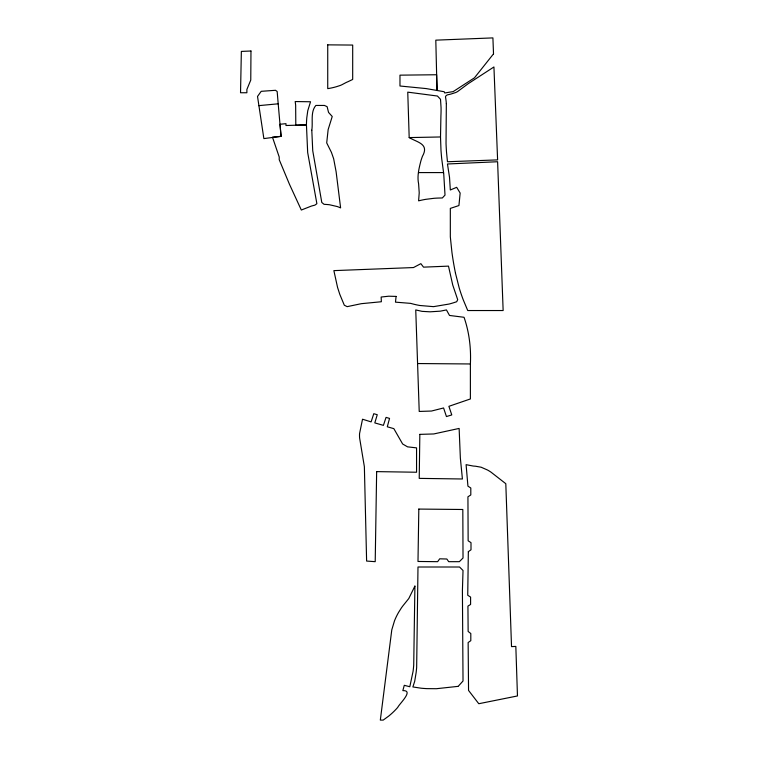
<?xml version="1.0" encoding="UTF-8"?>
<svg xmlns="http://www.w3.org/2000/svg" width="758" height="758" viewBox="0 0 758 758"><rect width="100%" height="100%" fill="white"/><g stroke="black" fill="none" stroke-linecap="round" stroke-linejoin="round"><path stroke-width="1.14" d="M470.386 363.963L470.386 398.954L448.897 406.326L451.768 414.92L446.443 416.559L443.582 407.965L431.501 411.035L419.221 411.442L415.744 309.927L422.073 311.358L430.108 311.813L440.332 311.159L446.443 309.927L449.513 315.451L464.048 317.289C469.249 332.298 471.144 348.121 470.386 363.963L417.582 363.546M440.512 136.971L440.919 115.68A111.862 111.862 0 0 0 441.052 107.503L440.512 99.307L437.432 96.029L407.757 92.144L409.187 137.586C417.431 142.457 429.483 143.831 422.433 156.319A86.289 86.289 0 0 0 420.936 160.734C419.022 168.172 416.985 176.178 418.606 183.843L419.221 192.845L418.606 200.832L421.751 200.112A118.636 118.636 0 0 1 425.503 199.373L434.069 198.293A124.511 124.511 0 0 1 437.925 198.075L442.35 197.961L445.012 195.1L443.724 173.715L441.715 158.754A290.2 290.2 0 0 1 440.995 150.406L440.512 136.971L409.187 137.586M414.91 586.057L413.716 665.24A144.636 144.636 0 0 1 413.082 671.313L409.803 686.739L404.279 685.308L402.849 690.623C414.361 690.102 399.134 704.011 397.732 707.413A75.051 75.051 0 0 1 388.759 716.054L383.197 720.1L380.327 720.1L391.791 629.841L394.53 620.736A64.724 64.724 0 0 1 398.547 612.436L401.408 607.888A48.512 48.512 0 0 1 403.834 604.685L408.78 598.545L414.872 586.142M458.183 686.341L463.024 681.006L462.408 590.539L463.024 570.48L459.538 567.003L417.99 567.003L416.654 667.514A144.522 144.522 0 0 1 416.104 672.772L414.692 681.347L412.873 686.947L421.173 688.217A139.264 139.264 0 0 0 426.887 688.634L436.409 688.709L457.785 686.388M258.753 105.646L278.195 103.808L277.172 91.528L275.533 90.297L261.207 91.32L257.521 96.437L263.869 138.6L281.057 136.355L280.034 124.274L285.974 123.658L285.974 125.506L306.44 124.89L306.478 123.137A105.106 105.106 0 0 1 306.791 117.765L307.776 110.696L310.534 101.762L295.184 101.553L295.43 103.363A61.237 61.237 0 0 1 295.658 105.409L295.8 125.297L306.44 124.814L307.672 152.519L316.882 203.694L314.902 205.143A95.792 95.792 0 0 0 311.396 206.072L301.324 210.032L289.452 184.251L279.219 159.682L279.219 157.02L272.463 137.17L281.057 136.355L278.195 103.808M418.606 172.587L443.572 172.587M455.444 273.079L459.177 287.832A185.265 185.265 0 0 0 463.204 299.713L467.733 310.534L503.141 310.534L497.608 161.738L447.466 163.984L449.513 177.287L450.328 189.983L456.676 187.321L460.153 193.053L458.931 205.541L450.328 208.403L450.328 236.856L451.939 252.357A312.419 312.419 0 0 0 455.454 273.079M446.339 103.571L446.036 143.518A237.235 237.235 0 0 0 446.547 152.462L447.466 161.738L497.608 159.891L493.932 66.969L468.245 83.664L457.624 91.538A15.681 15.681 0 0 1 455.653 92.552L450.887 94.068A90.344 90.344 0 0 1 448.878 94.561C447.163 94.617 444.747 95.972 445.666 97.943A57.731 57.731 0 0 1 446.339 103.571M327.731 44.855L327.731 88.629A65.046 65.046 0 0 0 336.552 86.668L340.143 85.502A26.9 26.9 0 0 0 342.114 84.631L345.961 82.603A28.605 28.605 0 0 1 347.988 81.703L352.688 79.457L352.697 45.063L327.731 44.855M250.974 51.004L250.765 80.064L246.881 89.482L246.881 92.751L240.532 92.751L241.357 51.411L250.974 51.004M311.794 130.215L312.741 150.747L321.79 202.462L324.045 204.309L327.371 204.537A82.887 82.887 0 0 1 329.398 204.736L337.253 206.546A53.088 53.088 0 0 1 340.607 207.891L336.116 171.763L333.653 158.744L331.435 152.386L326.707 142.902L328.138 129.599L332.231 116.495L328.546 112.402L327.115 106.67L324.452 105.447L315.859 105.447C310.221 111.976 313.12 122.36 311.794 130.215M419.837 434.372L419.221 478.374L462.408 478.99L460.362 458.107L459.13 428.431L433.756 433.955L419.837 434.372M468.34 551.653L467.733 595.248L470.595 597.086L470.595 604.458L467.932 606.097L468.141 631.471L470.803 633.517L470.803 640.681L468.141 642.528L468.548 690.424L478.781 703.727L517.468 695.948L515.828 646.413L511.527 646.621L505.804 483.699L490.957 472.12A46.465 46.465 0 0 0 487.451 469.988L481.169 467.231L475.503 466.217A96.266 96.266 0 0 1 473.125 466.028L466.094 464.663L467.932 486.153L470.803 487.991L470.803 494.955L467.932 496.793L468.141 540.805L471.002 542.643L471.002 549.806L468.34 551.653M376.65 471.618L375.21 561.678L366.616 561.062L364.371 466.71L359.614 437.991A32.641 32.641 0 0 1 359.567 433.576L362.523 419.221L371.117 421.884L373.779 413.697L377.257 414.721L374.803 422.907L383.406 425.361L386.059 417.383L389.546 418.407L387.291 426.792L393.838 428.64L402.64 443.989L407.558 446.85L416.559 447.874L416.559 472.234L376.65 471.618M418.814 509.073L417.99 561.47L437.641 561.678L439.687 558.817L446.85 559.016L448.698 561.678L459.339 561.678L463.024 557.992L462.816 509.49L418.814 509.073M396.093 296.416L395.477 302.148L410.628 303.371L413.802 304.214A98.891 98.891 0 0 0 419.799 305.483L433.548 306.649L449.106 304.043A111.928 111.928 0 0 0 453.455 302.793L456.676 301.741L457.699 299.685L452.744 285.017L448.49 266.124L423.523 267.148L420.861 263.661L413.489 267.555L333.871 270.625L337.556 287.405L339.802 294.369L344.312 305.218L347.173 306.649L361.31 303.683L381.359 301.741L381.151 297.032L388.721 296.207L396.093 296.416M493.515 53.865L474.48 77.809L453.18 91.604L444.728 92.978L444.188 91.727L426.185 88.582L399.978 86.005L399.978 75.156L436.617 74.748L437.025 90.505L435.803 40.155L492.908 37.9L493.515 53.865"/></g></svg>
